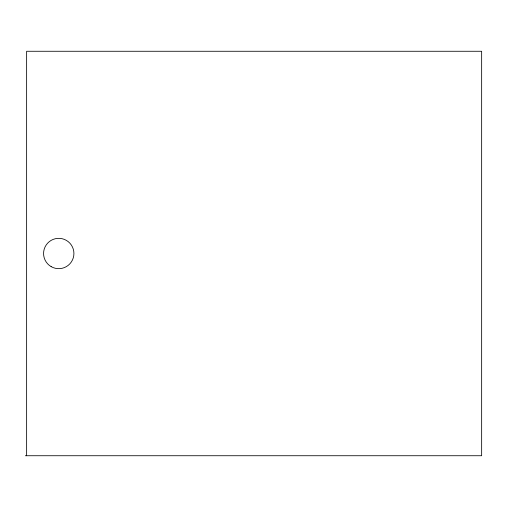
<?xml version="1.0" encoding="UTF-8"?>
<svg xmlns="http://www.w3.org/2000/svg" width="507" height="507" viewBox="0 0 507 507"><rect width="100%" height="100%" fill="white"/><g stroke="black" fill="none" stroke-linecap="round" stroke-linejoin="round"><path stroke-width="0.76" d="M25.35 455.73L481.65 455.73L481.65 51.27L26.63 51.27L26.63 455.73M51.163 266.638A15.166 15.166 0 0 0 73.914 253.5A15.166 15.166 0 0 0 51.163 240.362A15.166 15.166 0 0 0 51.163 266.638"/></g></svg>
